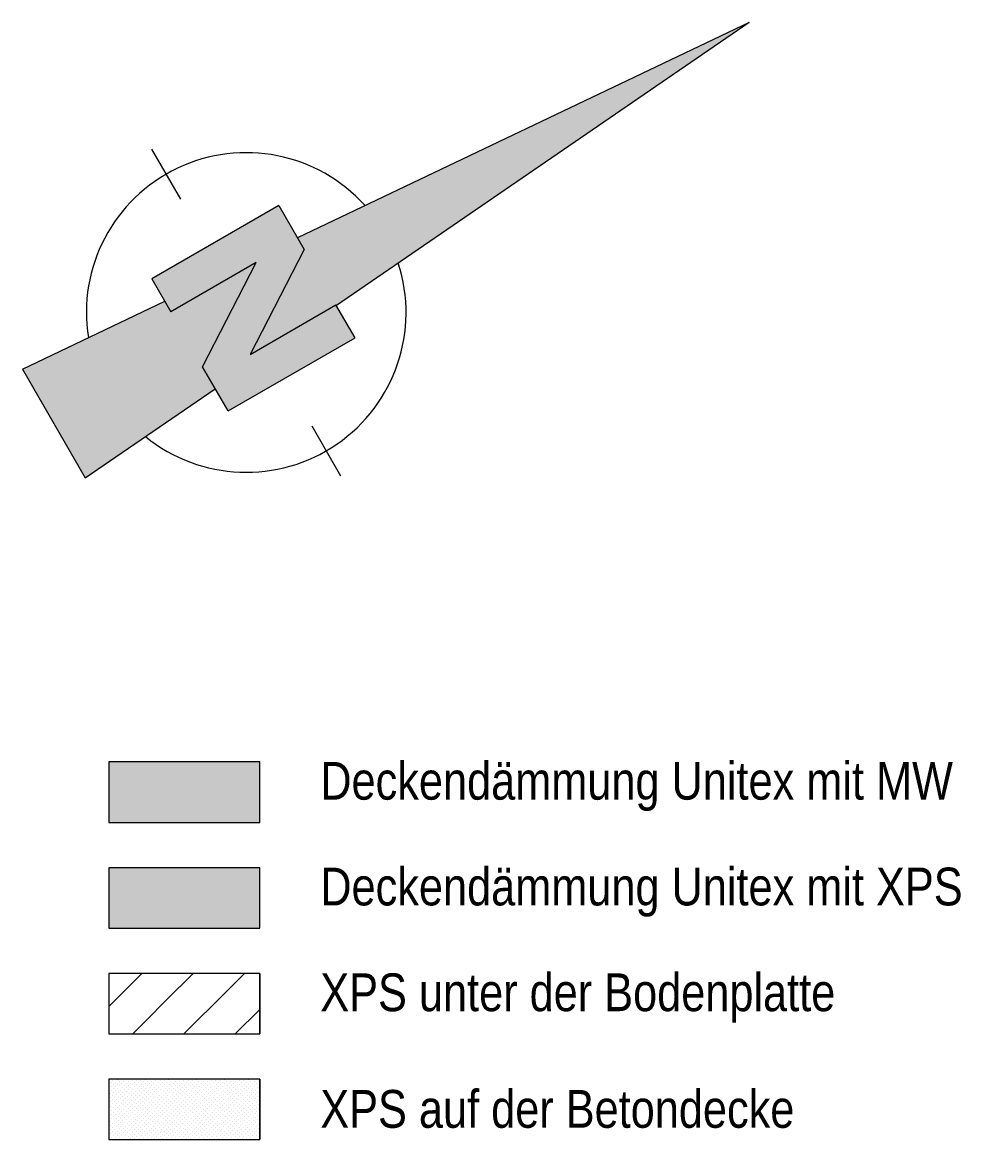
# Model space of a CAD drawing. Header units: metres. Extents: x 0.003 to 0.843, y 0.003 to 0.597.
# Drawn here: x 0.1457 to 0.2078, y 0.3434 to 0.4174 of the extents above; entities that cross this region are included whole.
import ezdxf

# ---------------------------------------------------------------- set-up
doc = ezdxf.new("R2010")
doc.units = ezdxf.units.M
doc.linetypes.add('AUSGEZOGEN', pattern=[0])
doc.layers.add('Plankopf', color=7, linetype='AUSGEZOGEN', lineweight=13)
doc.styles.add('ARIALNARROW', font='ARIALN.TTF')

msp = doc.modelspace()

# ---------------------------------------------------------------- hatches: boundary and pattern name
at = {"layer": 'Plankopf', "linetype": 'AUSGEZOGEN', "lineweight": 13, "true_color": 0xc7c7c7}
h = msp.add_hatch(color=9, dxfattribs=at)
h.paths.add_polyline_path([(0.145688, 0.394403), (0.14985, 0.387194), (0.158453, 0.393102), (0.15761, 0.394562), (0.161155, 0.401446), (0.155515, 0.39819), (0.155106, 0.398899)])
h.paths.add_polyline_path([(0.164328, 0.402313), (0.160756, 0.395376), (0.166438, 0.398657), (0.166468, 0.398607), (0.193762, 0.417352), (0.163881, 0.403088)])
at = {"layer": 'Plankopf', "linetype": 'AUSGEZOGEN', "lineweight": 13, "true_color": 0x656565}
msp.add_hatch(color=251, dxfattribs=at).paths.add_polyline_path([(0.161155, 0.401446), (0.15761, 0.394562), (0.159304, 0.391628), (0.167699, 0.396475), (0.166438, 0.398657), (0.160756, 0.395376), (0.164328, 0.402313), (0.16265, 0.40522), (0.154255, 0.400373), (0.155515, 0.39819)])
at = {"layer": 'Plankopf', "linetype": 'AUSGEZOGEN', "lineweight": 13, "true_color": 0xf7f3ee}
msp.add_hatch(color=7, dxfattribs=at).paths.add_polyline_path([(0.1614, 0.3644), (0.1614, 0.3684), (0.1514, 0.3684), (0.1514, 0.3644)])
at = {"layer": 'Plankopf', "linetype": 'AUSGEZOGEN', "lineweight": 13, "true_color": 0xeff8fa}
msp.add_hatch(color=7, dxfattribs=at).paths.add_polyline_path([(0.1514, 0.3574), (0.1614, 0.3574), (0.1614, 0.3614), (0.1514, 0.3614)])

# ---------------------------------------------------------------- linework, layer by layer
at = {"layer": 'Plankopf', "color": 7, "linetype": 'AUSGEZOGEN', "lineweight": 13}
for p, q in [((0.193762, 0.417352), (0.163881, 0.403088)), ((0.193762, 0.417352), (0.166468, 0.398607)), ((0.156168, 0.405652), (0.154255, 0.408965)), ((0.16265, 0.40522), (0.154255, 0.400373)), ((0.16265, 0.40522), (0.164328, 0.402313)), ((0.164328, 0.402313), (0.160756, 0.395376)), ((0.161155, 0.401446), (0.155515, 0.39819)), ((0.15761, 0.394562), (0.161155, 0.401446)), ((0.154255, 0.400373), (0.155515, 0.39819)), ((0.145688, 0.394403), (0.155106, 0.398899)), ((0.160756, 0.395376), (0.166438, 0.398657)), ((0.167699, 0.396475), (0.166438, 0.398657)), ((0.159304, 0.391628), (0.167699, 0.396475)), ((0.145688, 0.394403), (0.14985, 0.387194)), ((0.159304, 0.391628), (0.15761, 0.394562)), ((0.14985, 0.387194), (0.158453, 0.393102)), ((0.164832, 0.390645), (0.166745, 0.387332)), ((0.1614, 0.3684), (0.1514, 0.3684)), ((0.1514, 0.3684), (0.1514, 0.3644)), ((0.1614, 0.3644), (0.1614, 0.3684)), ((0.1514, 0.3644), (0.1614, 0.3644)), ((0.1614, 0.3614), (0.1514, 0.3614)), ((0.1514, 0.3614), (0.1514, 0.3574)), ((0.1614, 0.3574), (0.1614, 0.3614)), ((0.1514, 0.3574), (0.1614, 0.3574)), ((0.1614, 0.3544), (0.1514, 0.3544)), ((0.1514, 0.3544), (0.1514, 0.3504)), ((0.1614, 0.3544), (0.1614, 0.3504)), ((0.1614, 0.3504), (0.1614, 0.3544)), ((0.1514, 0.3504), (0.1614, 0.3504)), ((0.1614, 0.3474), (0.1514, 0.3474)), ((0.1514, 0.3474), (0.1514, 0.3434)), ((0.1614, 0.3474), (0.1614, 0.3434)), ((0.1614, 0.3434), (0.1614, 0.3474)), ((0.1514, 0.3434), (0.1614, 0.3434))]:
    msp.add_line(p, q, dxfattribs=at)
at = {"layer": 'Plankopf', "color": 131, "linetype": 'AUSGEZOGEN', "lineweight": 13, "true_color": 0x70ffff}
for p, q in [((0.1514, 0.352207), (0.153593, 0.3544)), ((0.156102, 0.353515), (0.156987, 0.3544)), ((0.157799, 0.351818), (0.160381, 0.3544)), ((0.152987, 0.3504), (0.156094, 0.353506)), ((0.159776, 0.3504), (0.1614, 0.352025)), ((0.156381, 0.3504), (0.157791, 0.351809)), ((0.151423, 0.347036), (0.151423, 0.347036)), ((0.151553, 0.347188), (0.151553, 0.347188)), ((0.151575, 0.346906), (0.151575, 0.346906)), ((0.151682, 0.34734), (0.151682, 0.34734)), ((0.151705, 0.347059), (0.151705, 0.347059)), ((0.151834, 0.347211), (0.151834, 0.347211)), ((0.151857, 0.346929), (0.151857, 0.346929)), ((0.151964, 0.347363), (0.151964, 0.347363)), ((0.151987, 0.347081), (0.151987, 0.347081)), ((0.152116, 0.347233), (0.152116, 0.347233)), ((0.152139, 0.346952), (0.152139, 0.346952)), ((0.152246, 0.347386), (0.152246, 0.347386)), ((0.152269, 0.347104), (0.152269, 0.347104)), ((0.152269, 0.347104), (0.152269, 0.347104)), ((0.152398, 0.347256), (0.152398, 0.347256)), ((0.152421, 0.346974), (0.152421, 0.346974)), ((0.15255, 0.347127), (0.15255, 0.347127)), ((0.152573, 0.346845), (0.152573, 0.346845)), ((0.15268, 0.347279), (0.15268, 0.347279)), ((0.152703, 0.346997), (0.152703, 0.346997)), ((0.152832, 0.347149), (0.152832, 0.347149)), ((0.152855, 0.346867), (0.152855, 0.346867)), ((0.152962, 0.347302), (0.152962, 0.347302)), ((0.152985, 0.34702), (0.152985, 0.34702)), ((0.153114, 0.347172), (0.153114, 0.347172)), ((0.153137, 0.34689), (0.153137, 0.34689)), ((0.153244, 0.347324), (0.153244, 0.347324)), ((0.153267, 0.347042), (0.153267, 0.347042)), ((0.153396, 0.347195), (0.153396, 0.347195)), ((0.153419, 0.346913), (0.153419, 0.346913)), ((0.153526, 0.347347), (0.153526, 0.347347)), ((0.153548, 0.347065), (0.153548, 0.347065)), ((0.153678, 0.347217), (0.153678, 0.347217)), ((0.153678, 0.347217), (0.153678, 0.347217)), ((0.153701, 0.346935), (0.153701, 0.346935)), ((0.153808, 0.34737), (0.153808, 0.34737)), ((0.15383, 0.347088), (0.15383, 0.347088)), ((0.15396, 0.34724), (0.15396, 0.34724)), ((0.153983, 0.346958), (0.153983, 0.346958)), ((0.15409, 0.347392), (0.15409, 0.347392)), ((0.154112, 0.34711), (0.154112, 0.34711)), ((0.154242, 0.347263), (0.154242, 0.347263)), ((0.154264, 0.346981), (0.154264, 0.346981)), ((0.154394, 0.347133), (0.154394, 0.347133)), ((0.154417, 0.346851), (0.154417, 0.346851)), ((0.154524, 0.347285), (0.154524, 0.347285)), ((0.154546, 0.347003), (0.154546, 0.347003)), ((0.154676, 0.347156), (0.154676, 0.347156)), ((0.154699, 0.346874), (0.154699, 0.346874)), ((0.154806, 0.347308), (0.154806, 0.347308)), ((0.154828, 0.347026), (0.154828, 0.347026)), ((0.154958, 0.347178), (0.154958, 0.347178)), ((0.154981, 0.346897), (0.154981, 0.346897)), ((0.155087, 0.347331), (0.155087, 0.347331)), ((0.155087, 0.347331), (0.155087, 0.347331)), ((0.15511, 0.347049), (0.15511, 0.347049)), ((0.15524, 0.347201), (0.15524, 0.347201)), ((0.155262, 0.346919), (0.155262, 0.346919)), ((0.155369, 0.347353), (0.155369, 0.347353)), ((0.155392, 0.347071), (0.155392, 0.347071)), ((0.155522, 0.347224), (0.155522, 0.347224)), ((0.155544, 0.346942), (0.155544, 0.346942)), ((0.155651, 0.347376), (0.155651, 0.347376)), ((0.155674, 0.347094), (0.155674, 0.347094)), ((0.155804, 0.347246), (0.155804, 0.347246)), ((0.155826, 0.346965), (0.155826, 0.346965)), ((0.155933, 0.347399), (0.155933, 0.347399)), ((0.155956, 0.347117), (0.155956, 0.347117)), ((0.156085, 0.347269), (0.156085, 0.347269)), ((0.156108, 0.346987), (0.156108, 0.346987)), ((0.156238, 0.34714), (0.156238, 0.34714)), ((0.15626, 0.346858), (0.15626, 0.346858)), ((0.156367, 0.347292), (0.156367, 0.347292)), ((0.15639, 0.34701), (0.15639, 0.34701)), ((0.15652, 0.347162), (0.15652, 0.347162)), ((0.156542, 0.34688), (0.156542, 0.34688)), ((0.156649, 0.347314), (0.156649, 0.347314)), ((0.156672, 0.347033), (0.156672, 0.347033)), ((0.156801, 0.347185), (0.156801, 0.347185)), ((0.156824, 0.346903), (0.156824, 0.346903)), ((0.156931, 0.347337), (0.156931, 0.347337)), ((0.156954, 0.347055), (0.156954, 0.347055)), ((0.157083, 0.347208), (0.157083, 0.347208)), ((0.157106, 0.346926), (0.157106, 0.346926)), ((0.157213, 0.34736), (0.157213, 0.34736)), ((0.157236, 0.347078), (0.157236, 0.347078)), ((0.157365, 0.34723), (0.157365, 0.34723)), ((0.157388, 0.346948), (0.157388, 0.346948)), ((0.157495, 0.347383), (0.157495, 0.347383)), ((0.157518, 0.347101), (0.157518, 0.347101)), ((0.157647, 0.347253), (0.157647, 0.347253)), ((0.15767, 0.346971), (0.15767, 0.346971)), ((0.157799, 0.347123), (0.157799, 0.347123)), ((0.157822, 0.346841), (0.157822, 0.346841)), ((0.157929, 0.347276), (0.157929, 0.347276)), ((0.157952, 0.346994), (0.157952, 0.346994)), ((0.158081, 0.347146), (0.158081, 0.347146)), ((0.158104, 0.346864), (0.158104, 0.346864)), ((0.158104, 0.346864), (0.158104, 0.346864)), ((0.158211, 0.347298), (0.158211, 0.347298)), ((0.158234, 0.347016), (0.158234, 0.347016)), ((0.158363, 0.347169), (0.158363, 0.347169)), ((0.158386, 0.346887), (0.158386, 0.346887)), ((0.158493, 0.347321), (0.158493, 0.347321)), ((0.158515, 0.347039), (0.158515, 0.347039)), ((0.158645, 0.347191), (0.158645, 0.347191)), ((0.158668, 0.346909), (0.158668, 0.346909)), ((0.158775, 0.347344), (0.158775, 0.347344)), ((0.158797, 0.347062), (0.158797, 0.347062)), ((0.158927, 0.347214), (0.158927, 0.347214)), ((0.15895, 0.346932), (0.15895, 0.346932)), ((0.159057, 0.347366), (0.159057, 0.347366)), ((0.159079, 0.347084), (0.159079, 0.347084)), ((0.159209, 0.347237), (0.159209, 0.347237)), ((0.159232, 0.346955), (0.159232, 0.346955)), ((0.159338, 0.347389), (0.159338, 0.347389)), ((0.159361, 0.347107), (0.159361, 0.347107)), ((0.159491, 0.347259), (0.159491, 0.347259)), ((0.159513, 0.346977), (0.159513, 0.346977)), ((0.159513, 0.346977), (0.159513, 0.346977)), ((0.159643, 0.34713), (0.159643, 0.34713)), ((0.159666, 0.346848), (0.159666, 0.346848)), ((0.159773, 0.347282), (0.159773, 0.347282)), ((0.159795, 0.347), (0.159795, 0.347)), ((0.159925, 0.347152), (0.159925, 0.347152)), ((0.159948, 0.346871), (0.159948, 0.346871)), ((0.160055, 0.347305), (0.160055, 0.347305)), ((0.160077, 0.347023), (0.160077, 0.347023)), ((0.160207, 0.347175), (0.160207, 0.347175)), ((0.16023, 0.346893), (0.16023, 0.346893)), ((0.160336, 0.347327), (0.160336, 0.347327)), ((0.160359, 0.347046), (0.160359, 0.347046)), ((0.160489, 0.347198), (0.160489, 0.347198)), ((0.160511, 0.346916), (0.160511, 0.346916)), ((0.160618, 0.34735), (0.160618, 0.34735)), ((0.160641, 0.347068), (0.160641, 0.347068)), ((0.160771, 0.347221), (0.160771, 0.347221)), ((0.160793, 0.346939), (0.160793, 0.346939)), ((0.1609, 0.347373), (0.1609, 0.347373)), ((0.160923, 0.347091), (0.160923, 0.347091)), ((0.160923, 0.347091), (0.160923, 0.347091)), ((0.161052, 0.347243), (0.161052, 0.347243)), ((0.161075, 0.346961), (0.161075, 0.346961)), ((0.161182, 0.347395), (0.161182, 0.347395)), ((0.161205, 0.347114), (0.161205, 0.347114)), ((0.161334, 0.347266), (0.161334, 0.347266)), ((0.161357, 0.346984), (0.161357, 0.346984)), ((0.151446, 0.346754), (0.151446, 0.346754)), ((0.151468, 0.346472), (0.151468, 0.346472)), ((0.151491, 0.34619), (0.151491, 0.34619)), ((0.151598, 0.346624), (0.151598, 0.346624)), ((0.151621, 0.346342), (0.151621, 0.346342)), ((0.151727, 0.346777), (0.151727, 0.346777)), ((0.15175, 0.346495), (0.15175, 0.346495)), ((0.151773, 0.346213), (0.151773, 0.346213)), ((0.15188, 0.346647), (0.15188, 0.346647)), ((0.151902, 0.346365), (0.151902, 0.346365)), ((0.152009, 0.346799), (0.152009, 0.346799)), ((0.152032, 0.346517), (0.152032, 0.346517)), ((0.152055, 0.346236), (0.152055, 0.346236)), ((0.152162, 0.34667), (0.152162, 0.34667)), ((0.152184, 0.346388), (0.152184, 0.346388)), ((0.152207, 0.346106), (0.152207, 0.346106)), ((0.152291, 0.346822), (0.152291, 0.346822)), ((0.152314, 0.34654), (0.152314, 0.34654)), ((0.152337, 0.346258), (0.152337, 0.346258)), ((0.152444, 0.346692), (0.152444, 0.346692)), ((0.152466, 0.34641), (0.152466, 0.34641)), ((0.152466, 0.34641), (0.152466, 0.34641)), ((0.152489, 0.346129), (0.152489, 0.346129)), ((0.152596, 0.346563), (0.152596, 0.346563)), ((0.152619, 0.346281), (0.152619, 0.346281)), ((0.152725, 0.346715), (0.152725, 0.346715)), ((0.152748, 0.346433), (0.152748, 0.346433)), ((0.152771, 0.346151), (0.152771, 0.346151)), ((0.152878, 0.346585), (0.152878, 0.346585)), ((0.1529, 0.346304), (0.1529, 0.346304)), ((0.153007, 0.346738), (0.153007, 0.346738)), ((0.15303, 0.346456), (0.15303, 0.346456)), ((0.153053, 0.346174), (0.153053, 0.346174)), ((0.15316, 0.346608), (0.15316, 0.346608)), ((0.153182, 0.346326), (0.153182, 0.346326)), ((0.153289, 0.34676), (0.153289, 0.34676)), ((0.153312, 0.346479), (0.153312, 0.346479)), ((0.153335, 0.346197), (0.153335, 0.346197)), ((0.153441, 0.346631), (0.153441, 0.346631)), ((0.153464, 0.346349), (0.153464, 0.346349)), ((0.153571, 0.346783), (0.153571, 0.346783)), ((0.153594, 0.346501), (0.153594, 0.346501)), ((0.153616, 0.346219), (0.153616, 0.346219)), ((0.153723, 0.346653), (0.153723, 0.346653)), ((0.153746, 0.346372), (0.153746, 0.346372)), ((0.153853, 0.346806), (0.153853, 0.346806)), ((0.153876, 0.346524), (0.153876, 0.346524)), ((0.153876, 0.346524), (0.153876, 0.346524)), ((0.153898, 0.346242), (0.153898, 0.346242)), ((0.154005, 0.346676), (0.154005, 0.346676)), ((0.154028, 0.346394), (0.154028, 0.346394)), ((0.154051, 0.346112), (0.154051, 0.346112)), ((0.154135, 0.346828), (0.154135, 0.346828)), ((0.154158, 0.346547), (0.154158, 0.346547)), ((0.15418, 0.346265), (0.15418, 0.346265)), ((0.154287, 0.346699), (0.154287, 0.346699)), ((0.15431, 0.346417), (0.15431, 0.346417)), ((0.154333, 0.346135), (0.154333, 0.346135)), ((0.154439, 0.346569), (0.154439, 0.346569)), ((0.154462, 0.346287), (0.154462, 0.346287)), ((0.154569, 0.346722), (0.154569, 0.346722)), ((0.154592, 0.34644), (0.154592, 0.34644)), ((0.154614, 0.346158), (0.154614, 0.346158)), ((0.154721, 0.346592), (0.154721, 0.346592)), ((0.154744, 0.34631), (0.154744, 0.34631)), ((0.154851, 0.346744), (0.154851, 0.346744)), ((0.154874, 0.346462), (0.154874, 0.346462)), ((0.154896, 0.34618), (0.154896, 0.34618)), ((0.155003, 0.346615), (0.155003, 0.346615)), ((0.155026, 0.346333), (0.155026, 0.346333)), ((0.155133, 0.346767), (0.155133, 0.346767)), ((0.155156, 0.346485), (0.155156, 0.346485)), ((0.155178, 0.346203), (0.155178, 0.346203)), ((0.155285, 0.346637), (0.155285, 0.346637)), ((0.155285, 0.346637), (0.155285, 0.346637)), ((0.155308, 0.346355), (0.155308, 0.346355)), ((0.155415, 0.34679), (0.155415, 0.34679)), ((0.155437, 0.346508), (0.155437, 0.346508)), ((0.15546, 0.346226), (0.15546, 0.346226)), ((0.155567, 0.34666), (0.155567, 0.34666)), ((0.15559, 0.346378), (0.15559, 0.346378)), ((0.155612, 0.346096), (0.155612, 0.346096)), ((0.155697, 0.346812), (0.155697, 0.346812)), ((0.155719, 0.34653), (0.155719, 0.34653)), ((0.155742, 0.346248), (0.155742, 0.346248)), ((0.155849, 0.346683), (0.155849, 0.346683)), ((0.155872, 0.346401), (0.155872, 0.346401)), ((0.155894, 0.346119), (0.155894, 0.346119)), ((0.155978, 0.346835), (0.155978, 0.346835)), ((0.156001, 0.346553), (0.156001, 0.346553)), ((0.156024, 0.346271), (0.156024, 0.346271)), ((0.156131, 0.346705), (0.156131, 0.346705)), ((0.156153, 0.346423), (0.156153, 0.346423)), ((0.156176, 0.346142), (0.156176, 0.346142)), ((0.156283, 0.346576), (0.156283, 0.346576)), ((0.156306, 0.346294), (0.156306, 0.346294)), ((0.156413, 0.346728), (0.156413, 0.346728)), ((0.156435, 0.346446), (0.156435, 0.346446)), ((0.156458, 0.346164), (0.156458, 0.346164)), ((0.156565, 0.346598), (0.156565, 0.346598)), ((0.156588, 0.346317), (0.156588, 0.346317)), ((0.156695, 0.346751), (0.156695, 0.346751)), ((0.156695, 0.346751), (0.156695, 0.346751)), ((0.156717, 0.346469), (0.156717, 0.346469)), ((0.15674, 0.346187), (0.15674, 0.346187)), ((0.156847, 0.346621), (0.156847, 0.346621)), ((0.15687, 0.346339), (0.15687, 0.346339)), ((0.156976, 0.346773), (0.156976, 0.346773)), ((0.156999, 0.346491), (0.156999, 0.346491)), ((0.157022, 0.34621), (0.157022, 0.34621)), ((0.157129, 0.346644), (0.157129, 0.346644)), ((0.157151, 0.346362), (0.157151, 0.346362)), ((0.157258, 0.346796), (0.157258, 0.346796)), ((0.157281, 0.346514), (0.157281, 0.346514)), ((0.157304, 0.346232), (0.157304, 0.346232)), ((0.157411, 0.346666), (0.157411, 0.346666)), ((0.157433, 0.346385), (0.157433, 0.346385)), ((0.157456, 0.346103), (0.157456, 0.346103)), ((0.15754, 0.346819), (0.15754, 0.346819)), ((0.157563, 0.346537), (0.157563, 0.346537)), ((0.157586, 0.346255), (0.157586, 0.346255)), ((0.157693, 0.346689), (0.157693, 0.346689)), ((0.157715, 0.346407), (0.157715, 0.346407)), ((0.157738, 0.346125), (0.157738, 0.346125)), ((0.157845, 0.34656), (0.157845, 0.34656)), ((0.157867, 0.346278), (0.157867, 0.346278)), ((0.157974, 0.346712), (0.157974, 0.346712)), ((0.157997, 0.34643), (0.157997, 0.34643)), ((0.15802, 0.346148), (0.15802, 0.346148)), ((0.15802, 0.346148), (0.15802, 0.346148)), ((0.158127, 0.346582), (0.158127, 0.346582)), ((0.158149, 0.3463), (0.158149, 0.3463)), ((0.158256, 0.346734), (0.158256, 0.346734)), ((0.158279, 0.346453), (0.158279, 0.346453)), ((0.158302, 0.346171), (0.158302, 0.346171)), ((0.158409, 0.346605), (0.158409, 0.346605)), ((0.158431, 0.346323), (0.158431, 0.346323)), ((0.158538, 0.346757), (0.158538, 0.346757)), ((0.158561, 0.346475), (0.158561, 0.346475)), ((0.158584, 0.346193), (0.158584, 0.346193)), ((0.15869, 0.346628), (0.15869, 0.346628)), ((0.158713, 0.346346), (0.158713, 0.346346)), ((0.15882, 0.34678), (0.15882, 0.34678)), ((0.158843, 0.346498), (0.158843, 0.346498)), ((0.158865, 0.346216), (0.158865, 0.346216)), ((0.158972, 0.34665), (0.158972, 0.34665)), ((0.158995, 0.346368), (0.158995, 0.346368)), ((0.159102, 0.346803), (0.159102, 0.346803)), ((0.159125, 0.346521), (0.159125, 0.346521)), ((0.159147, 0.346239), (0.159147, 0.346239)), ((0.159254, 0.346673), (0.159254, 0.346673)), ((0.159277, 0.346391), (0.159277, 0.346391)), ((0.1593, 0.346109), (0.1593, 0.346109)), ((0.159384, 0.346825), (0.159384, 0.346825)), ((0.159407, 0.346543), (0.159407, 0.346543)), ((0.159429, 0.346261), (0.159429, 0.346261)), ((0.159429, 0.346261), (0.159429, 0.346261)), ((0.159536, 0.346696), (0.159536, 0.346696)), ((0.159559, 0.346414), (0.159559, 0.346414)), ((0.159581, 0.346132), (0.159581, 0.346132)), ((0.159688, 0.346566), (0.159688, 0.346566)), ((0.159711, 0.346284), (0.159711, 0.346284)), ((0.159818, 0.346718), (0.159818, 0.346718)), ((0.159841, 0.346436), (0.159841, 0.346436)), ((0.159863, 0.346155), (0.159863, 0.346155)), ((0.15997, 0.346589), (0.15997, 0.346589)), ((0.159993, 0.346307), (0.159993, 0.346307)), ((0.1601, 0.346741), (0.1601, 0.346741)), ((0.160123, 0.346459), (0.160123, 0.346459)), ((0.160145, 0.346177), (0.160145, 0.346177)), ((0.160252, 0.346611), (0.160252, 0.346611)), ((0.160275, 0.346329), (0.160275, 0.346329)), ((0.160382, 0.346764), (0.160382, 0.346764)), ((0.160404, 0.346482), (0.160404, 0.346482)), ((0.160427, 0.3462), (0.160427, 0.3462)), ((0.160534, 0.346634), (0.160534, 0.346634)), ((0.160557, 0.346352), (0.160557, 0.346352)), ((0.160664, 0.346786), (0.160664, 0.346786)), ((0.160686, 0.346504), (0.160686, 0.346504)), ((0.160709, 0.346223), (0.160709, 0.346223)), ((0.160816, 0.346657), (0.160816, 0.346657)), ((0.160839, 0.346375), (0.160839, 0.346375)), ((0.160839, 0.346375), (0.160839, 0.346375)), ((0.160946, 0.346809), (0.160946, 0.346809)), ((0.160968, 0.346527), (0.160968, 0.346527)), ((0.160991, 0.346245), (0.160991, 0.346245)), ((0.161098, 0.346679), (0.161098, 0.346679)), ((0.161121, 0.346398), (0.161121, 0.346398)), ((0.161143, 0.346116), (0.161143, 0.346116)), ((0.161227, 0.346832), (0.161227, 0.346832)), ((0.16125, 0.34655), (0.16125, 0.34655)), ((0.161273, 0.346268), (0.161273, 0.346268)), ((0.16138, 0.346702), (0.16138, 0.346702)), ((0.151407, 0.345474), (0.151407, 0.345474)), ((0.151514, 0.345908), (0.151514, 0.345908)), ((0.151536, 0.345626), (0.151536, 0.345626)), ((0.151643, 0.346061), (0.151643, 0.346061)), ((0.151666, 0.345779), (0.151666, 0.345779)), ((0.151689, 0.345497), (0.151689, 0.345497)), ((0.151796, 0.345931), (0.151796, 0.345931)), ((0.151818, 0.345649), (0.151818, 0.345649)), ((0.151841, 0.345367), (0.151841, 0.345367)), ((0.151925, 0.346083), (0.151925, 0.346083)), ((0.151948, 0.345801), (0.151948, 0.345801)), ((0.15197, 0.345519), (0.15197, 0.345519)), ((0.152077, 0.345954), (0.152077, 0.345954)), ((0.1521, 0.345672), (0.1521, 0.345672)), ((0.152123, 0.34539), (0.152123, 0.34539)), ((0.15223, 0.345824), (0.15223, 0.345824)), ((0.152252, 0.345542), (0.152252, 0.345542)), ((0.152359, 0.345976), (0.152359, 0.345976)), ((0.152382, 0.345694), (0.152382, 0.345694)), ((0.152382, 0.345694), (0.152382, 0.345694)), ((0.152405, 0.345413), (0.152405, 0.345413)), ((0.152512, 0.345847), (0.152512, 0.345847)), ((0.152534, 0.345565), (0.152534, 0.345565)), ((0.152641, 0.345999), (0.152641, 0.345999)), ((0.152664, 0.345717), (0.152664, 0.345717)), ((0.152687, 0.345435), (0.152687, 0.345435)), ((0.152793, 0.345869), (0.152793, 0.345869)), ((0.152816, 0.345588), (0.152816, 0.345588)), ((0.152923, 0.346022), (0.152923, 0.346022)), ((0.152946, 0.34574), (0.152946, 0.34574)), ((0.152968, 0.345458), (0.152968, 0.345458)), ((0.153075, 0.345892), (0.153075, 0.345892)), ((0.153098, 0.34561), (0.153098, 0.34561)), ((0.153205, 0.346044), (0.153205, 0.346044)), ((0.153228, 0.345762), (0.153228, 0.345762)), ((0.15325, 0.345481), (0.15325, 0.345481)), ((0.153357, 0.345915), (0.153357, 0.345915)), ((0.15338, 0.345633), (0.15338, 0.345633)), ((0.153487, 0.346067), (0.153487, 0.346067)), ((0.15351, 0.345785), (0.15351, 0.345785)), ((0.153532, 0.345503), (0.153532, 0.345503)), ((0.153639, 0.345937), (0.153639, 0.345937)), ((0.153662, 0.345656), (0.153662, 0.345656)), ((0.153684, 0.345374), (0.153684, 0.345374)), ((0.153769, 0.34609), (0.153769, 0.34609)), ((0.153791, 0.345808), (0.153791, 0.345808)), ((0.153791, 0.345808), (0.153791, 0.345808)), ((0.153814, 0.345526), (0.153814, 0.345526)), ((0.153921, 0.34596), (0.153921, 0.34596)), ((0.153944, 0.345678), (0.153944, 0.345678)), ((0.153966, 0.345396), (0.153966, 0.345396)), ((0.154073, 0.345831), (0.154073, 0.345831)), ((0.154096, 0.345549), (0.154096, 0.345549)), ((0.154203, 0.345983), (0.154203, 0.345983)), ((0.154226, 0.345701), (0.154226, 0.345701)), ((0.154248, 0.345419), (0.154248, 0.345419)), ((0.154355, 0.345853), (0.154355, 0.345853)), ((0.154378, 0.345571), (0.154378, 0.345571)), ((0.154485, 0.346005), (0.154485, 0.346005)), ((0.154507, 0.345724), (0.154507, 0.345724)), ((0.15453, 0.345442), (0.15453, 0.345442)), ((0.154637, 0.345876), (0.154637, 0.345876)), ((0.15466, 0.345594), (0.15466, 0.345594)), ((0.154767, 0.346028), (0.154767, 0.346028)), ((0.154789, 0.345746), (0.154789, 0.345746)), ((0.154812, 0.345464), (0.154812, 0.345464)), ((0.154919, 0.345899), (0.154919, 0.345899)), ((0.154942, 0.345617), (0.154942, 0.345617)), ((0.155049, 0.346051), (0.155049, 0.346051)), ((0.155071, 0.345769), (0.155071, 0.345769)), ((0.155094, 0.345487), (0.155094, 0.345487)), ((0.155201, 0.345921), (0.155201, 0.345921)), ((0.155201, 0.345921), (0.155201, 0.345921)), ((0.155224, 0.345639), (0.155224, 0.345639)), ((0.155246, 0.345357), (0.155246, 0.345357)), ((0.15533, 0.346074), (0.15533, 0.346074)), ((0.155353, 0.345792), (0.155353, 0.345792)), ((0.155376, 0.34551), (0.155376, 0.34551)), ((0.155483, 0.345944), (0.155483, 0.345944)), ((0.155505, 0.345662), (0.155505, 0.345662)), ((0.155528, 0.34538), (0.155528, 0.34538)), ((0.155635, 0.345814), (0.155635, 0.345814)), ((0.155658, 0.345532), (0.155658, 0.345532)), ((0.155765, 0.345967), (0.155765, 0.345967)), ((0.155787, 0.345685), (0.155787, 0.345685)), ((0.15581, 0.345403), (0.15581, 0.345403)), ((0.155917, 0.345837), (0.155917, 0.345837)), ((0.15594, 0.345555), (0.15594, 0.345555)), ((0.156047, 0.345989), (0.156047, 0.345989)), ((0.156069, 0.345707), (0.156069, 0.345707)), ((0.156092, 0.345425), (0.156092, 0.345425)), ((0.156199, 0.34586), (0.156199, 0.34586)), ((0.156221, 0.345578), (0.156221, 0.345578)), ((0.156328, 0.346012), (0.156328, 0.346012)), ((0.156351, 0.34573), (0.156351, 0.34573)), ((0.156374, 0.345448), (0.156374, 0.345448)), ((0.156481, 0.345882), (0.156481, 0.345882)), ((0.156503, 0.3456), (0.156503, 0.3456)), ((0.15661, 0.346035), (0.15661, 0.346035)), ((0.15661, 0.346035), (0.15661, 0.346035)), ((0.156633, 0.345753), (0.156633, 0.345753)), ((0.156656, 0.345471), (0.156656, 0.345471)), ((0.156763, 0.345905), (0.156763, 0.345905)), ((0.156785, 0.345623), (0.156785, 0.345623)), ((0.156892, 0.346057), (0.156892, 0.346057)), ((0.156915, 0.345775), (0.156915, 0.345775)), ((0.156938, 0.345494), (0.156938, 0.345494)), ((0.157044, 0.345928), (0.157044, 0.345928)), ((0.157067, 0.345646), (0.157067, 0.345646)), ((0.15709, 0.345364), (0.15709, 0.345364)), ((0.157174, 0.34608), (0.157174, 0.34608)), ((0.157197, 0.345798), (0.157197, 0.345798)), ((0.157219, 0.345516), (0.157219, 0.345516)), ((0.157326, 0.34595), (0.157326, 0.34595)), ((0.157349, 0.345668), (0.157349, 0.345668)), ((0.157372, 0.345387), (0.157372, 0.345387)), ((0.157479, 0.345821), (0.157479, 0.345821)), ((0.157501, 0.345539), (0.157501, 0.345539)), ((0.157608, 0.345973), (0.157608, 0.345973)), ((0.157631, 0.345691), (0.157631, 0.345691)), ((0.157654, 0.345409), (0.157654, 0.345409)), ((0.157761, 0.345843), (0.157761, 0.345843)), ((0.157783, 0.345562), (0.157783, 0.345562)), ((0.15789, 0.345996), (0.15789, 0.345996)), ((0.157913, 0.345714), (0.157913, 0.345714)), ((0.157936, 0.345432), (0.157936, 0.345432)), ((0.158042, 0.345866), (0.158042, 0.345866)), ((0.158065, 0.345584), (0.158065, 0.345584)), ((0.158172, 0.346018), (0.158172, 0.346018)), ((0.158195, 0.345737), (0.158195, 0.345737)), ((0.158217, 0.345455), (0.158217, 0.345455)), ((0.158217, 0.345455), (0.158217, 0.345455)), ((0.158324, 0.345889), (0.158324, 0.345889)), ((0.158347, 0.345607), (0.158347, 0.345607)), ((0.158454, 0.346041), (0.158454, 0.346041)), ((0.158477, 0.345759), (0.158477, 0.345759)), ((0.158499, 0.345477), (0.158499, 0.345477)), ((0.158606, 0.345912), (0.158606, 0.345912)), ((0.158629, 0.34563), (0.158629, 0.34563)), ((0.158736, 0.346064), (0.158736, 0.346064)), ((0.158758, 0.345782), (0.158758, 0.345782)), ((0.158781, 0.3455), (0.158781, 0.3455)), ((0.158888, 0.345934), (0.158888, 0.345934)), ((0.158911, 0.345652), (0.158911, 0.345652)), ((0.158933, 0.34537), (0.158933, 0.34537)), ((0.159018, 0.346086), (0.159018, 0.346086)), ((0.15904, 0.345805), (0.15904, 0.345805)), ((0.159063, 0.345523), (0.159063, 0.345523)), ((0.15917, 0.345957), (0.15917, 0.345957)), ((0.159193, 0.345675), (0.159193, 0.345675)), ((0.159215, 0.345393), (0.159215, 0.345393)), ((0.159322, 0.345827), (0.159322, 0.345827)), ((0.159345, 0.345545), (0.159345, 0.345545)), ((0.159452, 0.34598), (0.159452, 0.34598)), ((0.159475, 0.345698), (0.159475, 0.345698)), ((0.159497, 0.345416), (0.159497, 0.345416)), ((0.159604, 0.34585), (0.159604, 0.34585)), ((0.159627, 0.345568), (0.159627, 0.345568)), ((0.159627, 0.345568), (0.159627, 0.345568)), ((0.159734, 0.346002), (0.159734, 0.346002)), ((0.159756, 0.34572), (0.159756, 0.34572)), ((0.159779, 0.345438), (0.159779, 0.345438)), ((0.159886, 0.345873), (0.159886, 0.345873)), ((0.159909, 0.345591), (0.159909, 0.345591)), ((0.160016, 0.346025), (0.160016, 0.346025)), ((0.160038, 0.345743), (0.160038, 0.345743)), ((0.160061, 0.345461), (0.160061, 0.345461)), ((0.160168, 0.345895), (0.160168, 0.345895)), ((0.160191, 0.345613), (0.160191, 0.345613)), ((0.160298, 0.346048), (0.160298, 0.346048)), ((0.16032, 0.345766), (0.16032, 0.345766)), ((0.160343, 0.345484), (0.160343, 0.345484)), ((0.16045, 0.345918), (0.16045, 0.345918)), ((0.160473, 0.345636), (0.160473, 0.345636)), ((0.160579, 0.34607), (0.160579, 0.34607)), ((0.160602, 0.345788), (0.160602, 0.345788)), ((0.160625, 0.345506), (0.160625, 0.345506)), ((0.160732, 0.345941), (0.160732, 0.345941)), ((0.160754, 0.345659), (0.160754, 0.345659)), ((0.160777, 0.345377), (0.160777, 0.345377)), ((0.160861, 0.346093), (0.160861, 0.346093)), ((0.160884, 0.345811), (0.160884, 0.345811)), ((0.160907, 0.345529), (0.160907, 0.345529)), ((0.161014, 0.345963), (0.161014, 0.345963)), ((0.161036, 0.345681), (0.161036, 0.345681)), ((0.161036, 0.345681), (0.161036, 0.345681)), ((0.161059, 0.3454), (0.161059, 0.3454)), ((0.161166, 0.345834), (0.161166, 0.345834)), ((0.161189, 0.345552), (0.161189, 0.345552)), ((0.161296, 0.345986), (0.161296, 0.345986)), ((0.161318, 0.345704), (0.161318, 0.345704)), ((0.161341, 0.345422), (0.161341, 0.345422)), ((0.151429, 0.345192), (0.151429, 0.345192)), ((0.151452, 0.34491), (0.151452, 0.34491)), ((0.151475, 0.344628), (0.151475, 0.344628)), ((0.151559, 0.345344), (0.151559, 0.345344)), ((0.151582, 0.345063), (0.151582, 0.345063)), ((0.151604, 0.344781), (0.151604, 0.344781)), ((0.151711, 0.345215), (0.151711, 0.345215)), ((0.151734, 0.344933), (0.151734, 0.344933)), ((0.151757, 0.344651), (0.151757, 0.344651)), ((0.151864, 0.345085), (0.151864, 0.345085)), ((0.151886, 0.344803), (0.151886, 0.344803)), ((0.151993, 0.345238), (0.151993, 0.345238)), ((0.152016, 0.344956), (0.152016, 0.344956)), ((0.152039, 0.344674), (0.152039, 0.344674)), ((0.152145, 0.345108), (0.152145, 0.345108)), ((0.152168, 0.344826), (0.152168, 0.344826)), ((0.152275, 0.34526), (0.152275, 0.34526)), ((0.152298, 0.344978), (0.152298, 0.344978)), ((0.15232, 0.344696), (0.15232, 0.344696)), ((0.152427, 0.345131), (0.152427, 0.345131)), ((0.15245, 0.344849), (0.15245, 0.344849)), ((0.152557, 0.345283), (0.152557, 0.345283)), ((0.15258, 0.345001), (0.15258, 0.345001)), ((0.15258, 0.345001), (0.15258, 0.345001)), ((0.152602, 0.344719), (0.152602, 0.344719)), ((0.152709, 0.345153), (0.152709, 0.345153)), ((0.152732, 0.344871), (0.152732, 0.344871)), ((0.152839, 0.345306), (0.152839, 0.345306)), ((0.152862, 0.345024), (0.152862, 0.345024)), ((0.152884, 0.344742), (0.152884, 0.344742)), ((0.152991, 0.345176), (0.152991, 0.345176)), ((0.153014, 0.344894), (0.153014, 0.344894)), ((0.153121, 0.345328), (0.153121, 0.345328)), ((0.153143, 0.345046), (0.153143, 0.345046)), ((0.153166, 0.344765), (0.153166, 0.344765)), ((0.153273, 0.345199), (0.153273, 0.345199)), ((0.153296, 0.344917), (0.153296, 0.344917)), ((0.153318, 0.344635), (0.153318, 0.344635)), ((0.153403, 0.345351), (0.153403, 0.345351)), ((0.153425, 0.345069), (0.153425, 0.345069)), ((0.153448, 0.344787), (0.153448, 0.344787)), ((0.153555, 0.345221), (0.153555, 0.345221)), ((0.153578, 0.344939), (0.153578, 0.344939)), ((0.1536, 0.344658), (0.1536, 0.344658)), ((0.153707, 0.345092), (0.153707, 0.345092)), ((0.15373, 0.34481), (0.15373, 0.34481)), ((0.153837, 0.345244), (0.153837, 0.345244)), ((0.153859, 0.344962), (0.153859, 0.344962)), ((0.153882, 0.34468), (0.153882, 0.34468)), ((0.153989, 0.345114), (0.153989, 0.345114)), ((0.153989, 0.345114), (0.153989, 0.345114)), ((0.154012, 0.344833), (0.154012, 0.344833)), ((0.154119, 0.345267), (0.154119, 0.345267)), ((0.154141, 0.344985), (0.154141, 0.344985)), ((0.154164, 0.344703), (0.154164, 0.344703)), ((0.154271, 0.345137), (0.154271, 0.345137)), ((0.154294, 0.344855), (0.154294, 0.344855)), ((0.154401, 0.345289), (0.154401, 0.345289)), ((0.154423, 0.345008), (0.154423, 0.345008)), ((0.154446, 0.344726), (0.154446, 0.344726)), ((0.154553, 0.34516), (0.154553, 0.34516)), ((0.154576, 0.344878), (0.154576, 0.344878)), ((0.154682, 0.345312), (0.154682, 0.345312)), ((0.154705, 0.34503), (0.154705, 0.34503)), ((0.154728, 0.344748), (0.154728, 0.344748)), ((0.154835, 0.345182), (0.154835, 0.345182)), ((0.154857, 0.344901), (0.154857, 0.344901)), ((0.15488, 0.344619), (0.15488, 0.344619)), ((0.154964, 0.345335), (0.154964, 0.345335)), ((0.154987, 0.345053), (0.154987, 0.345053)), ((0.15501, 0.344771), (0.15501, 0.344771)), ((0.155117, 0.345205), (0.155117, 0.345205)), ((0.155139, 0.344923), (0.155139, 0.344923)), ((0.155162, 0.344641), (0.155162, 0.344641)), ((0.155269, 0.345076), (0.155269, 0.345076)), ((0.155292, 0.344794), (0.155292, 0.344794)), ((0.155399, 0.345228), (0.155399, 0.345228)), ((0.155399, 0.345228), (0.155399, 0.345228)), ((0.155421, 0.344946), (0.155421, 0.344946)), ((0.155444, 0.344664), (0.155444, 0.344664)), ((0.155551, 0.345098), (0.155551, 0.345098)), ((0.155573, 0.344816), (0.155573, 0.344816)), ((0.15568, 0.345251), (0.15568, 0.345251)), ((0.155703, 0.344969), (0.155703, 0.344969)), ((0.155726, 0.344687), (0.155726, 0.344687)), ((0.155833, 0.345121), (0.155833, 0.345121)), ((0.155855, 0.344839), (0.155855, 0.344839)), ((0.155962, 0.345273), (0.155962, 0.345273)), ((0.155985, 0.344991), (0.155985, 0.344991)), ((0.156008, 0.344709), (0.156008, 0.344709)), ((0.156115, 0.345144), (0.156115, 0.345144)), ((0.156137, 0.344862), (0.156137, 0.344862)), ((0.156244, 0.345296), (0.156244, 0.345296)), ((0.156267, 0.345014), (0.156267, 0.345014)), ((0.15629, 0.344732), (0.15629, 0.344732)), ((0.156396, 0.345166), (0.156396, 0.345166)), ((0.156419, 0.344884), (0.156419, 0.344884)), ((0.156526, 0.345319), (0.156526, 0.345319)), ((0.156549, 0.345037), (0.156549, 0.345037)), ((0.156571, 0.344755), (0.156571, 0.344755)), ((0.156678, 0.345189), (0.156678, 0.345189)), ((0.156701, 0.344907), (0.156701, 0.344907)), ((0.156724, 0.344625), (0.156724, 0.344625)), ((0.156724, 0.344625), (0.156724, 0.344625)), ((0.156808, 0.345341), (0.156808, 0.345341)), ((0.156808, 0.345341), (0.156808, 0.345341)), ((0.156831, 0.345059), (0.156831, 0.345059)), ((0.156853, 0.344777), (0.156853, 0.344777)), ((0.15696, 0.345212), (0.15696, 0.345212)), ((0.156983, 0.34493), (0.156983, 0.34493)), ((0.157006, 0.344648), (0.157006, 0.344648)), ((0.157113, 0.345082), (0.157113, 0.345082)), ((0.157135, 0.3448), (0.157135, 0.3448)), ((0.157242, 0.345234), (0.157242, 0.345234)), ((0.157265, 0.344952), (0.157265, 0.344952)), ((0.157287, 0.344671), (0.157287, 0.344671)), ((0.157394, 0.345105), (0.157394, 0.345105)), ((0.157417, 0.344823), (0.157417, 0.344823)), ((0.157524, 0.345257), (0.157524, 0.345257)), ((0.157547, 0.344975), (0.157547, 0.344975)), ((0.157569, 0.344693), (0.157569, 0.344693)), ((0.157676, 0.345127), (0.157676, 0.345127)), ((0.157699, 0.344846), (0.157699, 0.344846)), ((0.157806, 0.34528), (0.157806, 0.34528)), ((0.157829, 0.344998), (0.157829, 0.344998)), ((0.157851, 0.344716), (0.157851, 0.344716)), ((0.157958, 0.34515), (0.157958, 0.34515)), ((0.157981, 0.344868), (0.157981, 0.344868)), ((0.158088, 0.345302), (0.158088, 0.345302)), ((0.15811, 0.34502), (0.15811, 0.34502)), ((0.158133, 0.344739), (0.158133, 0.344739)), ((0.158133, 0.344739), (0.158133, 0.344739)), ((0.15824, 0.345173), (0.15824, 0.345173)), ((0.158263, 0.344891), (0.158263, 0.344891)), ((0.15837, 0.345325), (0.15837, 0.345325)), ((0.158392, 0.345043), (0.158392, 0.345043)), ((0.158415, 0.344761), (0.158415, 0.344761)), ((0.158522, 0.345195), (0.158522, 0.345195)), ((0.158545, 0.344914), (0.158545, 0.344914)), ((0.158567, 0.344632), (0.158567, 0.344632)), ((0.158652, 0.345348), (0.158652, 0.345348)), ((0.158674, 0.345066), (0.158674, 0.345066)), ((0.158697, 0.344784), (0.158697, 0.344784)), ((0.158804, 0.345218), (0.158804, 0.345218)), ((0.158827, 0.344936), (0.158827, 0.344936)), ((0.158849, 0.344654), (0.158849, 0.344654)), ((0.158956, 0.345089), (0.158956, 0.345089)), ((0.158979, 0.344807), (0.158979, 0.344807)), ((0.159086, 0.345241), (0.159086, 0.345241)), ((0.159108, 0.344959), (0.159108, 0.344959)), ((0.159131, 0.344677), (0.159131, 0.344677)), ((0.159238, 0.345111), (0.159238, 0.345111)), ((0.159261, 0.344829), (0.159261, 0.344829)), ((0.159368, 0.345263), (0.159368, 0.345263)), ((0.15939, 0.344982), (0.15939, 0.344982)), ((0.159413, 0.3447), (0.159413, 0.3447)), ((0.15952, 0.345134), (0.15952, 0.345134)), ((0.159543, 0.344852), (0.159543, 0.344852)), ((0.159543, 0.344852), (0.159543, 0.344852)), ((0.15965, 0.345286), (0.15965, 0.345286)), ((0.159672, 0.345004), (0.159672, 0.345004)), ((0.159695, 0.344722), (0.159695, 0.344722)), ((0.159802, 0.345157), (0.159802, 0.345157)), ((0.159824, 0.344875), (0.159824, 0.344875)), ((0.159931, 0.345309), (0.159931, 0.345309)), ((0.159954, 0.345027), (0.159954, 0.345027)), ((0.159977, 0.344745), (0.159977, 0.344745)), ((0.160084, 0.345179), (0.160084, 0.345179)), ((0.160106, 0.344897), (0.160106, 0.344897)), ((0.160213, 0.345332), (0.160213, 0.345332)), ((0.160236, 0.34505), (0.160236, 0.34505)), ((0.160259, 0.344768), (0.160259, 0.344768)), ((0.160366, 0.345202), (0.160366, 0.345202)), ((0.160388, 0.34492), (0.160388, 0.34492)), ((0.160411, 0.344638), (0.160411, 0.344638)), ((0.160495, 0.345354), (0.160495, 0.345354)), ((0.160518, 0.345072), (0.160518, 0.345072)), ((0.160541, 0.34479), (0.160541, 0.34479)), ((0.160647, 0.345225), (0.160647, 0.345225)), ((0.16067, 0.344943), (0.16067, 0.344943)), ((0.160693, 0.344661), (0.160693, 0.344661)), ((0.1608, 0.345095), (0.1608, 0.345095)), ((0.160822, 0.344813), (0.160822, 0.344813)), ((0.160929, 0.345247), (0.160929, 0.345247)), ((0.160952, 0.344965), (0.160952, 0.344965)), ((0.160952, 0.344965), (0.160952, 0.344965)), ((0.160975, 0.344684), (0.160975, 0.344684)), ((0.161082, 0.345118), (0.161082, 0.345118)), ((0.161104, 0.344836), (0.161104, 0.344836)), ((0.161211, 0.34527), (0.161211, 0.34527)), ((0.161234, 0.344988), (0.161234, 0.344988)), ((0.161257, 0.344706), (0.161257, 0.344706)), ((0.161364, 0.34514), (0.161364, 0.34514)), ((0.161386, 0.344858), (0.161386, 0.344858)), ((0.151497, 0.344347), (0.151497, 0.344347)), ((0.15152, 0.344065), (0.15152, 0.344065)), ((0.151627, 0.344499), (0.151627, 0.344499)), ((0.15165, 0.344217), (0.15165, 0.344217)), ((0.151672, 0.343935), (0.151672, 0.343935)), ((0.151779, 0.344369), (0.151779, 0.344369)), ((0.151802, 0.344087), (0.151802, 0.344087)), ((0.151909, 0.344522), (0.151909, 0.344522)), ((0.151932, 0.34424), (0.151932, 0.34424)), ((0.151954, 0.343958), (0.151954, 0.343958)), ((0.152061, 0.344392), (0.152061, 0.344392)), ((0.152084, 0.34411), (0.152084, 0.34411)), ((0.152191, 0.344544), (0.152191, 0.344544)), ((0.152213, 0.344262), (0.152213, 0.344262)), ((0.152236, 0.34398), (0.152236, 0.34398)), ((0.152343, 0.344415), (0.152343, 0.344415)), ((0.152366, 0.344133), (0.152366, 0.344133)), ((0.152473, 0.344567), (0.152473, 0.344567)), ((0.152495, 0.344285), (0.152495, 0.344285)), ((0.152495, 0.344285), (0.152495, 0.344285)), ((0.152518, 0.344003), (0.152518, 0.344003)), ((0.152625, 0.344437), (0.152625, 0.344437)), ((0.152648, 0.344155), (0.152648, 0.344155)), ((0.152755, 0.34459), (0.152755, 0.34459)), ((0.152777, 0.344308), (0.152777, 0.344308)), ((0.1528, 0.344026), (0.1528, 0.344026)), ((0.152907, 0.34446), (0.152907, 0.34446)), ((0.15293, 0.344178), (0.15293, 0.344178)), ((0.152952, 0.343896), (0.152952, 0.343896)), ((0.153036, 0.344612), (0.153036, 0.344612)), ((0.153059, 0.34433), (0.153059, 0.34433)), ((0.153082, 0.344048), (0.153082, 0.344048)), ((0.153189, 0.344483), (0.153189, 0.344483)), ((0.153211, 0.344201), (0.153211, 0.344201)), ((0.153234, 0.343919), (0.153234, 0.343919)), ((0.153341, 0.344353), (0.153341, 0.344353)), ((0.153364, 0.344071), (0.153364, 0.344071)), ((0.153471, 0.344505), (0.153471, 0.344505)), ((0.153493, 0.344223), (0.153493, 0.344223)), ((0.153516, 0.343942), (0.153516, 0.343942)), ((0.153623, 0.344376), (0.153623, 0.344376)), ((0.153646, 0.344094), (0.153646, 0.344094)), ((0.153753, 0.344528), (0.153753, 0.344528)), ((0.153775, 0.344246), (0.153775, 0.344246)), ((0.153798, 0.343964), (0.153798, 0.343964)), ((0.153905, 0.344398), (0.153905, 0.344398)), ((0.153905, 0.344398), (0.153905, 0.344398)), ((0.153928, 0.344116), (0.153928, 0.344116)), ((0.154034, 0.344551), (0.154034, 0.344551)), ((0.154057, 0.344269), (0.154057, 0.344269)), ((0.15408, 0.343987), (0.15408, 0.343987)), ((0.154187, 0.344421), (0.154187, 0.344421)), ((0.154209, 0.344139), (0.154209, 0.344139)), ((0.154316, 0.344573), (0.154316, 0.344573)), ((0.154339, 0.344291), (0.154339, 0.344291)), ((0.154362, 0.34401), (0.154362, 0.34401)), ((0.154469, 0.344444), (0.154469, 0.344444)), ((0.154491, 0.344162), (0.154491, 0.344162)), ((0.154514, 0.34388), (0.154514, 0.34388)), ((0.154598, 0.344596), (0.154598, 0.344596)), ((0.154621, 0.344314), (0.154621, 0.344314)), ((0.154644, 0.344032), (0.154644, 0.344032)), ((0.15475, 0.344466), (0.15475, 0.344466)), ((0.154773, 0.344185), (0.154773, 0.344185)), ((0.154796, 0.343903), (0.154796, 0.343903)), ((0.154903, 0.344337), (0.154903, 0.344337)), ((0.154925, 0.344055), (0.154925, 0.344055)), ((0.155032, 0.344489), (0.155032, 0.344489)), ((0.155055, 0.344207), (0.155055, 0.344207)), ((0.155078, 0.343925), (0.155078, 0.343925)), ((0.155185, 0.34436), (0.155185, 0.34436)), ((0.155207, 0.344078), (0.155207, 0.344078)), ((0.155314, 0.344512), (0.155314, 0.344512)), ((0.155314, 0.344512), (0.155314, 0.344512)), ((0.155337, 0.34423), (0.155337, 0.34423)), ((0.15536, 0.343948), (0.15536, 0.343948)), ((0.155467, 0.344382), (0.155467, 0.344382)), ((0.155489, 0.3441), (0.155489, 0.3441)), ((0.155596, 0.344534), (0.155596, 0.344534)), ((0.155619, 0.344253), (0.155619, 0.344253)), ((0.155642, 0.343971), (0.155642, 0.343971)), ((0.155748, 0.344405), (0.155748, 0.344405)), ((0.155771, 0.344123), (0.155771, 0.344123)), ((0.155878, 0.344557), (0.155878, 0.344557)), ((0.155901, 0.344275), (0.155901, 0.344275)), ((0.155923, 0.343993), (0.155923, 0.343993)), ((0.15603, 0.344428), (0.15603, 0.344428)), ((0.156053, 0.344146), (0.156053, 0.344146)), ((0.15616, 0.34458), (0.15616, 0.34458)), ((0.156183, 0.344298), (0.156183, 0.344298)), ((0.156205, 0.344016), (0.156205, 0.344016)), ((0.156312, 0.34445), (0.156312, 0.34445)), ((0.156335, 0.344168), (0.156335, 0.344168)), ((0.156358, 0.343886), (0.156358, 0.343886)), ((0.156442, 0.344603), (0.156442, 0.344603)), ((0.156465, 0.344321), (0.156465, 0.344321)), ((0.156487, 0.344039), (0.156487, 0.344039)), ((0.156594, 0.344473), (0.156594, 0.344473)), ((0.156617, 0.344191), (0.156617, 0.344191)), ((0.156639, 0.343909), (0.156639, 0.343909)), ((0.156746, 0.344343), (0.156746, 0.344343)), ((0.156769, 0.344061), (0.156769, 0.344061)), ((0.156876, 0.344496), (0.156876, 0.344496)), ((0.156899, 0.344214), (0.156899, 0.344214)), ((0.156921, 0.343932), (0.156921, 0.343932)), ((0.156921, 0.343932), (0.156921, 0.343932)), ((0.157028, 0.344366), (0.157028, 0.344366)), ((0.157051, 0.344084), (0.157051, 0.344084)), ((0.157158, 0.344518), (0.157158, 0.344518)), ((0.157181, 0.344236), (0.157181, 0.344236)), ((0.157203, 0.343954), (0.157203, 0.343954)), ((0.15731, 0.344389), (0.15731, 0.344389)), ((0.157333, 0.344107), (0.157333, 0.344107)), ((0.15744, 0.344541), (0.15744, 0.344541)), ((0.157462, 0.344259), (0.157462, 0.344259)), ((0.157485, 0.343977), (0.157485, 0.343977)), ((0.157592, 0.344411), (0.157592, 0.344411)), ((0.157615, 0.344129), (0.157615, 0.344129)), ((0.157722, 0.344564), (0.157722, 0.344564)), ((0.157744, 0.344282), (0.157744, 0.344282)), ((0.157767, 0.344), (0.157767, 0.344)), ((0.157874, 0.344434), (0.157874, 0.344434)), ((0.157897, 0.344152), (0.157897, 0.344152)), ((0.158004, 0.344586), (0.158004, 0.344586)), ((0.158026, 0.344304), (0.158026, 0.344304)), ((0.158049, 0.344023), (0.158049, 0.344023)), ((0.158156, 0.344457), (0.158156, 0.344457)), ((0.158179, 0.344175), (0.158179, 0.344175)), ((0.158201, 0.343893), (0.158201, 0.343893)), ((0.158285, 0.344609), (0.158285, 0.344609)), ((0.158308, 0.344327), (0.158308, 0.344327)), ((0.158331, 0.344045), (0.158331, 0.344045)), ((0.158331, 0.344045), (0.158331, 0.344045)), ((0.158438, 0.344479), (0.158438, 0.344479)), ((0.15846, 0.344197), (0.15846, 0.344197)), ((0.158483, 0.343916), (0.158483, 0.343916)), ((0.15859, 0.34435), (0.15859, 0.34435)), ((0.158613, 0.344068), (0.158613, 0.344068)), ((0.15872, 0.344502), (0.15872, 0.344502)), ((0.158742, 0.34422), (0.158742, 0.34422)), ((0.158765, 0.343938), (0.158765, 0.343938)), ((0.158872, 0.344372), (0.158872, 0.344372)), ((0.158895, 0.344091), (0.158895, 0.344091)), ((0.159002, 0.344525), (0.159002, 0.344525)), ((0.159024, 0.344243), (0.159024, 0.344243)), ((0.159047, 0.343961), (0.159047, 0.343961)), ((0.159154, 0.344395), (0.159154, 0.344395)), ((0.159176, 0.344113), (0.159176, 0.344113)), ((0.159283, 0.344547), (0.159283, 0.344547)), ((0.159306, 0.344266), (0.159306, 0.344266)), ((0.159329, 0.343984), (0.159329, 0.343984)), ((0.159436, 0.344418), (0.159436, 0.344418)), ((0.159458, 0.344136), (0.159458, 0.344136)), ((0.159565, 0.34457), (0.159565, 0.34457)), ((0.159588, 0.344288), (0.159588, 0.344288)), ((0.159611, 0.344006), (0.159611, 0.344006)), ((0.159718, 0.34444), (0.159718, 0.34444)), ((0.15974, 0.344159), (0.15974, 0.344159)), ((0.15974, 0.344159), (0.15974, 0.344159)), ((0.159847, 0.344593), (0.159847, 0.344593)), ((0.15987, 0.344311), (0.15987, 0.344311)), ((0.159893, 0.344029), (0.159893, 0.344029)), ((0.159999, 0.344463), (0.159999, 0.344463)), ((0.160022, 0.344181), (0.160022, 0.344181)), ((0.160045, 0.343899), (0.160045, 0.343899)), ((0.160129, 0.344615), (0.160129, 0.344615)), ((0.160152, 0.344334), (0.160152, 0.344334)), ((0.160174, 0.344052), (0.160174, 0.344052)), ((0.160281, 0.344486), (0.160281, 0.344486)), ((0.160304, 0.344204), (0.160304, 0.344204)), ((0.160327, 0.343922), (0.160327, 0.343922)), ((0.160434, 0.344356), (0.160434, 0.344356)), ((0.160456, 0.344074), (0.160456, 0.344074)), ((0.160563, 0.344509), (0.160563, 0.344509)), ((0.160586, 0.344227), (0.160586, 0.344227)), ((0.160609, 0.343945), (0.160609, 0.343945)), ((0.160716, 0.344379), (0.160716, 0.344379)), ((0.160738, 0.344097), (0.160738, 0.344097)), ((0.160845, 0.344531), (0.160845, 0.344531)), ((0.160868, 0.344249), (0.160868, 0.344249)), ((0.16089, 0.343967), (0.16089, 0.343967)), ((0.160997, 0.344402), (0.160997, 0.344402)), ((0.16102, 0.34412), (0.16102, 0.34412)), ((0.161127, 0.344554), (0.161127, 0.344554)), ((0.16115, 0.344272), (0.16115, 0.344272)), ((0.16115, 0.344272), (0.16115, 0.344272)), ((0.161172, 0.34399), (0.161172, 0.34399)), ((0.161279, 0.344424), (0.161279, 0.344424)), ((0.161302, 0.344142), (0.161302, 0.344142)), ((0.151413, 0.34363), (0.151413, 0.34363)), ((0.151543, 0.343783), (0.151543, 0.343783)), ((0.151565, 0.343501), (0.151565, 0.343501)), ((0.151695, 0.343653), (0.151695, 0.343653)), ((0.151825, 0.343805), (0.151825, 0.343805)), ((0.151847, 0.343524), (0.151847, 0.343524)), ((0.151977, 0.343676), (0.151977, 0.343676)), ((0.152107, 0.343828), (0.152107, 0.343828)), ((0.152129, 0.343546), (0.152129, 0.343546)), ((0.152259, 0.343699), (0.152259, 0.343699)), ((0.152282, 0.343417), (0.152282, 0.343417)), ((0.152388, 0.343851), (0.152388, 0.343851)), ((0.152411, 0.343569), (0.152411, 0.343569)), ((0.152541, 0.343721), (0.152541, 0.343721)), ((0.152563, 0.343439), (0.152563, 0.343439)), ((0.15267, 0.343873), (0.15267, 0.343873)), ((0.152693, 0.343592), (0.152693, 0.343592)), ((0.152693, 0.343592), (0.152693, 0.343592)), ((0.152823, 0.343744), (0.152823, 0.343744)), ((0.152845, 0.343462), (0.152845, 0.343462)), ((0.152975, 0.343614), (0.152975, 0.343614)), ((0.153105, 0.343767), (0.153105, 0.343767)), ((0.153127, 0.343485), (0.153127, 0.343485)), ((0.153257, 0.343637), (0.153257, 0.343637)), ((0.153386, 0.343789), (0.153386, 0.343789)), ((0.153409, 0.343507), (0.153409, 0.343507)), ((0.153539, 0.34366), (0.153539, 0.34366)), ((0.153668, 0.343812), (0.153668, 0.343812)), ((0.153691, 0.34353), (0.153691, 0.34353)), ((0.153821, 0.343682), (0.153821, 0.343682)), ((0.153843, 0.3434), (0.153843, 0.3434)), ((0.15395, 0.343835), (0.15395, 0.343835)), ((0.153973, 0.343553), (0.153973, 0.343553)), ((0.154102, 0.343705), (0.154102, 0.343705)), ((0.154102, 0.343705), (0.154102, 0.343705)), ((0.154125, 0.343423), (0.154125, 0.343423)), ((0.154232, 0.343857), (0.154232, 0.343857)), ((0.154255, 0.343575), (0.154255, 0.343575)), ((0.154384, 0.343728), (0.154384, 0.343728)), ((0.154407, 0.343446), (0.154407, 0.343446)), ((0.154537, 0.343598), (0.154537, 0.343598)), ((0.154666, 0.34375), (0.154666, 0.34375)), ((0.154689, 0.343468), (0.154689, 0.343468)), ((0.154819, 0.343621), (0.154819, 0.343621)), ((0.154948, 0.343773), (0.154948, 0.343773)), ((0.154971, 0.343491), (0.154971, 0.343491)), ((0.1551, 0.343643), (0.1551, 0.343643)), ((0.15523, 0.343796), (0.15523, 0.343796)), ((0.155253, 0.343514), (0.155253, 0.343514)), ((0.155382, 0.343666), (0.155382, 0.343666)), ((0.155512, 0.343818), (0.155512, 0.343818)), ((0.155512, 0.343818), (0.155512, 0.343818)), ((0.155535, 0.343537), (0.155535, 0.343537)), ((0.155664, 0.343689), (0.155664, 0.343689)), ((0.155687, 0.343407), (0.155687, 0.343407)), ((0.155794, 0.343841), (0.155794, 0.343841)), ((0.155816, 0.343559), (0.155816, 0.343559)), ((0.155946, 0.343711), (0.155946, 0.343711)), ((0.155969, 0.34343), (0.155969, 0.34343)), ((0.156076, 0.343864), (0.156076, 0.343864)), ((0.156098, 0.343582), (0.156098, 0.343582)), ((0.156228, 0.343734), (0.156228, 0.343734)), ((0.156251, 0.343452), (0.156251, 0.343452)), ((0.15638, 0.343605), (0.15638, 0.343605)), ((0.15651, 0.343757), (0.15651, 0.343757)), ((0.156533, 0.343475), (0.156533, 0.343475)), ((0.156662, 0.343627), (0.156662, 0.343627)), ((0.156792, 0.34378), (0.156792, 0.34378)), ((0.156814, 0.343498), (0.156814, 0.343498)), ((0.156944, 0.34365), (0.156944, 0.34365)), ((0.157074, 0.343802), (0.157074, 0.343802)), ((0.157096, 0.34352), (0.157096, 0.34352)), ((0.157226, 0.343673), (0.157226, 0.343673)), ((0.157356, 0.343825), (0.157356, 0.343825)), ((0.157378, 0.343543), (0.157378, 0.343543)), ((0.157508, 0.343695), (0.157508, 0.343695)), ((0.15753, 0.343413), (0.15753, 0.343413)), ((0.157637, 0.343848), (0.157637, 0.343848)), ((0.15766, 0.343566), (0.15766, 0.343566)), ((0.15779, 0.343718), (0.15779, 0.343718)), ((0.157812, 0.343436), (0.157812, 0.343436)), ((0.157919, 0.34387), (0.157919, 0.34387)), ((0.157942, 0.343588), (0.157942, 0.343588)), ((0.158072, 0.343741), (0.158072, 0.343741)), ((0.158094, 0.343459), (0.158094, 0.343459)), ((0.158224, 0.343611), (0.158224, 0.343611)), ((0.158353, 0.343763), (0.158353, 0.343763)), ((0.158376, 0.343481), (0.158376, 0.343481)), ((0.158506, 0.343634), (0.158506, 0.343634)), ((0.158635, 0.343786), (0.158635, 0.343786)), ((0.158658, 0.343504), (0.158658, 0.343504)), ((0.158788, 0.343656), (0.158788, 0.343656)), ((0.158917, 0.343809), (0.158917, 0.343809)), ((0.15894, 0.343527), (0.15894, 0.343527)), ((0.15907, 0.343679), (0.15907, 0.343679)), ((0.159199, 0.343831), (0.159199, 0.343831)), ((0.159222, 0.343549), (0.159222, 0.343549)), ((0.159351, 0.343702), (0.159351, 0.343702)), ((0.159374, 0.34342), (0.159374, 0.34342)), ((0.159481, 0.343854), (0.159481, 0.343854)), ((0.159504, 0.343572), (0.159504, 0.343572)), ((0.159633, 0.343724), (0.159633, 0.343724)), ((0.159656, 0.343443), (0.159656, 0.343443)), ((0.159656, 0.343443), (0.159656, 0.343443)), ((0.159763, 0.343877), (0.159763, 0.343877)), ((0.159786, 0.343595), (0.159786, 0.343595)), ((0.159915, 0.343747), (0.159915, 0.343747)), ((0.159938, 0.343465), (0.159938, 0.343465)), ((0.160067, 0.343618), (0.160067, 0.343618)), ((0.160197, 0.34377), (0.160197, 0.34377)), ((0.16022, 0.343488), (0.16022, 0.343488)), ((0.160349, 0.34364), (0.160349, 0.34364)), ((0.160479, 0.343792), (0.160479, 0.343792)), ((0.160502, 0.343511), (0.160502, 0.343511)), ((0.160631, 0.343663), (0.160631, 0.343663)), ((0.160761, 0.343815), (0.160761, 0.343815)), ((0.160784, 0.343533), (0.160784, 0.343533)), ((0.160913, 0.343686), (0.160913, 0.343686)), ((0.160936, 0.343404), (0.160936, 0.343404)), ((0.161043, 0.343838), (0.161043, 0.343838)), ((0.161065, 0.343556), (0.161065, 0.343556)), ((0.161065, 0.343556), (0.161065, 0.343556)), ((0.161195, 0.343708), (0.161195, 0.343708)), ((0.161218, 0.343426), (0.161218, 0.343426)), ((0.161325, 0.343861), (0.161325, 0.343861)), ((0.161347, 0.343579), (0.161347, 0.343579))]:
    msp.add_line(p, q, dxfattribs=at)
at = {"layer": 'Plankopf', "color": 7, "linetype": 'AUSGEZOGEN', "lineweight": 13}
for start_param, end_param in [(0.359322, 2.925575), (3.657349, 6.223598)]:
    msp.add_ellipse((0.1605, 0.398148), major_axis=(0.009847, 0.003862), ratio=1, start_param=start_param, end_param=end_param, dxfattribs=at)

# ---------------------------------------------------------------- texts
at = {"layer": 'Plankopf', "color": 7, "linetype": 'AUSGEZOGEN', "lineweight": 25, "char_height": 0.0025, "width": 0.00125, "attachment_point": 7, "style": 'ARIALNARROW'}
for s, insert in [('Deckendämmung\\~Unitex\\~mit\\~MW', (0.1654, 0.36515)), ('Deckendämmung\\~Unitex\\~mit\\~XPS', (0.1654, 0.35815)), ('XPS\\~unter\\~der\\~Bodenplatte', (0.1654, 0.35115)), ('XPS\\~auf\\~der\\~Betondecke', (0.1654, 0.34415))]:
    msp.add_mtext(s, dxfattribs=dict(at, insert=insert))

doc.saveas('drawing.dxf')
